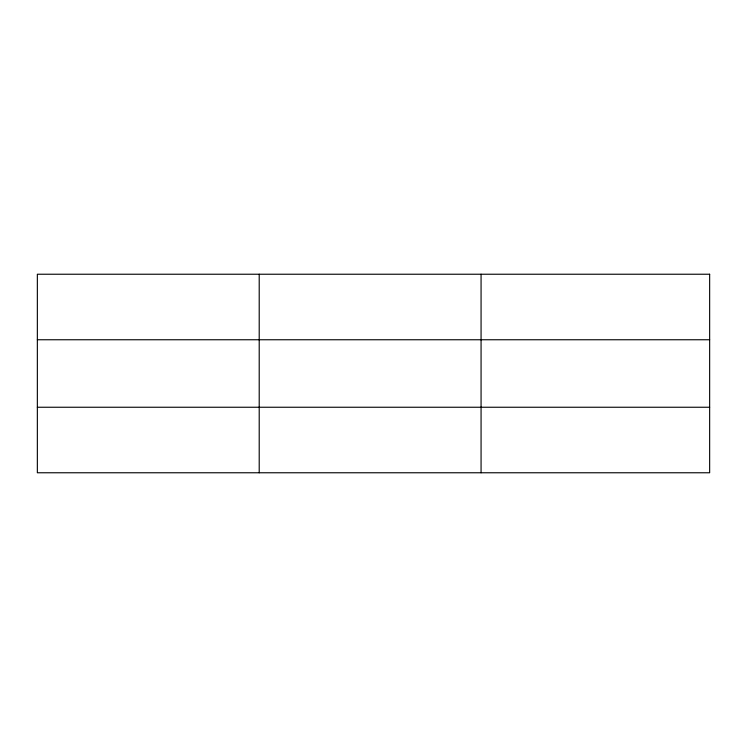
<?xml version="1.0" encoding="UTF-8"?>
<svg xmlns="http://www.w3.org/2000/svg" width="747" height="747" viewBox="0 0 747 747"><rect width="100%" height="100%" fill="white"/><g stroke="black" fill="none" stroke-linecap="round" stroke-linejoin="round"><path stroke-width="1.12" d="M259.209 472.767L259.209 274.233M481.068 472.767L481.068 274.233M37.35 339.754L709.65 339.754M37.35 407.246L709.65 407.246M709.65 274.233L709.65 472.767L37.35 472.767L37.35 274.233L709.65 274.233"/></g></svg>
